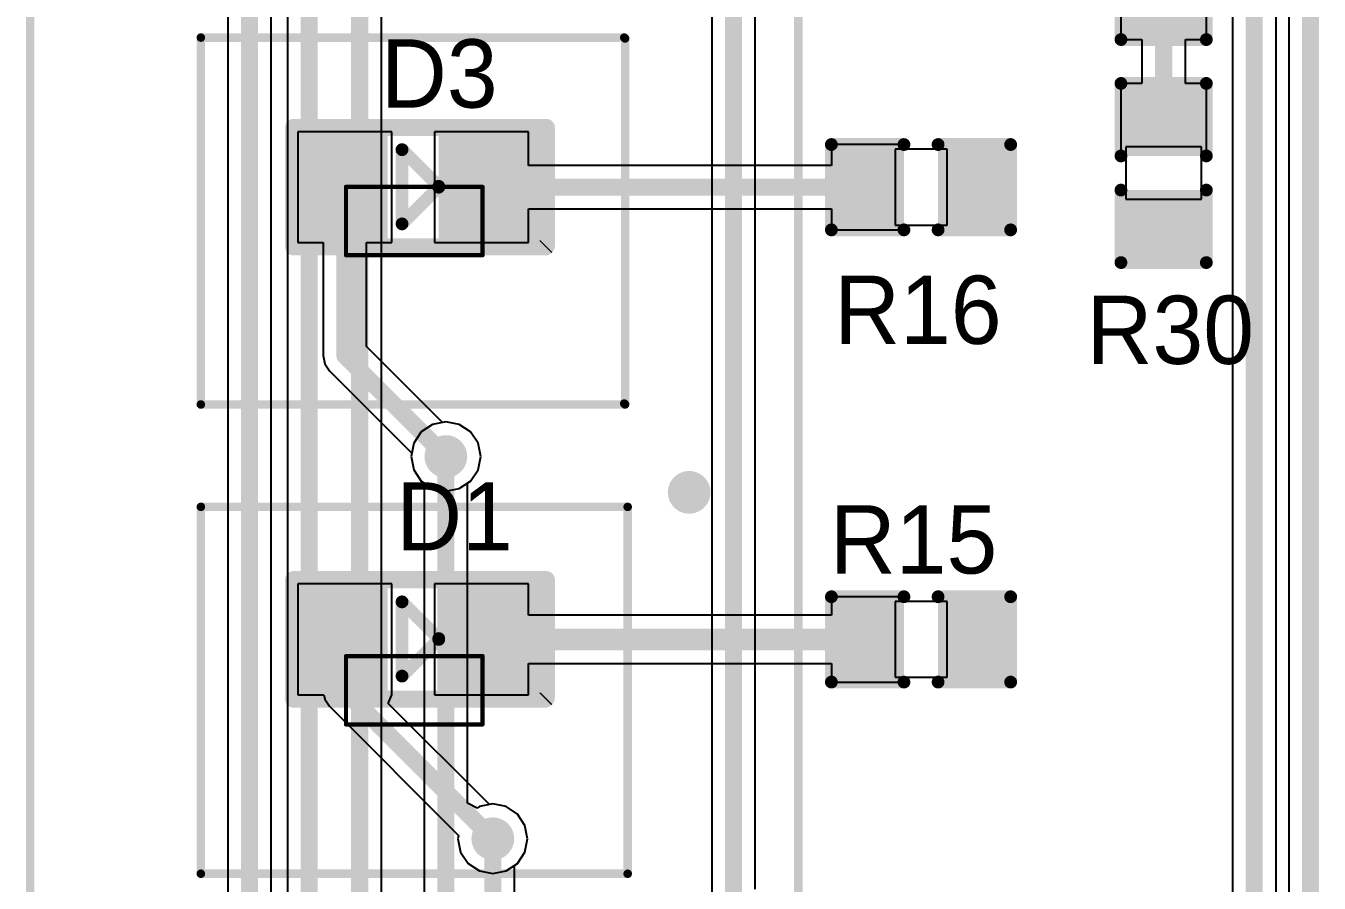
# Model space of a CAD drawing. Extents: x 10.58 to 11.54, y 9.91 to 15.27.
# Drawn here: x 10.943 to 11.539, y 13.875 to 14.271 of the extents above; entities that cross this region are included whole.
import ezdxf

# ---------------------------------------------------------------- set-up
doc = ezdxf.new("R2010")
doc.units = 0
doc.layers.get('0').update_dxf_attribs({"linetype": 'CONTINUOUS'})
for name, color, linetype in [('BOTTOMLAYER', 5, 'CONTINUOUS'), ('KEEPOUTLAYER', 6, 'CONTINUOUS'), ('MULTILAYER', 9, 'CONTINUOUS'), ('TOPLAYER', 1, 'CONTINUOUS'), ('TOPOVERLAY', 2, 'CONTINUOUS'), ('TOPPASTE', 8, 'CONTINUOUS'), ('TOPSOLDER', 216, 'CONTINUOUS'), ('VIAHOLELAYER', 16, 'CONTINUOUS')]:
    doc.layers.add(name, color=color, linetype=linetype)

# ---------------------------------------------------------------- blocks, each defined once
blk = doc.blocks.new('R_0402_6')
at = {"layer": 'TOPLAYER'}
for p, q in [((0.017, 0.0175), (-0.007, 0.0175)), ((-0.007, 0.0175), (-0.007, -0.0175)), ((0.017, -0.0175), (0.017, 0.0175)), ((-0.007, -0.0175), (0.017, -0.0175))]:
    blk.add_line(p, q, dxfattribs=at)
for points in [[(-0.006811, -0.01378), (-0.006811, 0.01378), (-0.030433, -0.01378), (-0.030433, 0.01378)], [(0.040433, -0.01378), (0.040433, 0.01378), (0.016811, -0.01378), (0.016811, 0.01378)]]:
    blk.add_solid(points, dxfattribs=at)
at = {"layer": 'TOPOVERLAY', "const_width": 0.005906}
for points in [[(-0.036339, -0.019685), (-0.036339, 0.019685)], [(-0.002874, 0.019685), (-0.036339, 0.019685)], [(0.046339, 0.019685), (0.012874, 0.019685)], [(0.046339, -0.019685), (0.046339, 0.019685)], [(-0.002874, -0.019685), (-0.036339, -0.019685)], [(0.046339, -0.019685), (0.012874, -0.019685)]]:
    blk.add_lwpolyline(points, dxfattribs=at)
at = {"layer": 'TOPOVERLAY', "const_width": 0.002953}
for points in [[(-0.037815, 0.019685, 1), (-0.034862, 0.019685, 1)], [(-0.037815, 0.019685, 1), (-0.034862, 0.019685, 1)], [(-0.00435, 0.019685, 1), (-0.001398, 0.019685, 1)], [(0.011398, 0.019685, 1), (0.01435, 0.019685, 1)], [(0.044862, 0.019685, 1), (0.047815, 0.019685, 1)], [(0.044862, 0.019685, 1), (0.047815, 0.019685, 1)], [(-0.037815, -0.019685, 1), (-0.034862, -0.019685, 1)], [(-0.037815, -0.019685, 1), (-0.034862, -0.019685, 1)], [(-0.00435, -0.019685, 1), (-0.001398, -0.019685, 1)], [(0.011398, -0.019685, 1), (0.01435, -0.019685, 1)], [(0.044862, -0.019685, 1), (0.047815, -0.019685, 1)], [(0.044862, -0.019685, 1), (0.047815, -0.019685, 1)]]:
    blk.add_lwpolyline(points, format="xyb", close=True, dxfattribs=at)
at = {"layer": 'TOPPASTE'}
for points in [[(-0.006811, -0.01378), (-0.006811, 0.01378), (-0.030433, -0.01378), (-0.030433, 0.01378)], [(0.040433, -0.01378), (0.040433, 0.01378), (0.016811, -0.01378), (0.016811, 0.01378)]]:
    blk.add_solid(points, dxfattribs=at)
at = {"layer": 'TOPSOLDER'}
for points in [[(-0.002811, -0.01778), (-0.002811, 0.01778), (-0.034433, -0.01778), (-0.034433, 0.01778)], [(0.044433, -0.01778), (0.044433, 0.01778), (0.012811, -0.01778), (0.012811, 0.01778)]]:
    blk.add_solid(points, dxfattribs=at)
blk = doc.blocks.new('R_0402_7')
at = {"layer": 'TOPLAYER'}
for p, q in [((0.017, 0.0175), (-0.007, 0.0175)), ((-0.007, 0.0175), (-0.007, -0.0175)), ((0.017, -0.0175), (0.017, 0.0175)), ((-0.007, -0.0175), (0.017, -0.0175))]:
    blk.add_line(p, q, dxfattribs=at)
for points in [[(-0.006811, -0.01378), (-0.006811, 0.01378), (-0.030433, -0.01378), (-0.030433, 0.01378)], [(0.040433, -0.01378), (0.040433, 0.01378), (0.016811, -0.01378), (0.016811, 0.01378)]]:
    blk.add_solid(points, dxfattribs=at)
at = {"layer": 'TOPOVERLAY', "const_width": 0.005906}
for points in [[(-0.036339, 0.019685), (-0.036339, -0.019685)], [(-0.036339, 0.019685), (-0.002874, 0.019685)], [(0.012874, 0.019685), (0.046339, 0.019685)], [(0.046339, 0.019685), (0.046339, -0.019685)], [(-0.036339, -0.019685), (-0.002874, -0.019685)], [(0.012874, -0.019685), (0.046339, -0.019685)]]:
    blk.add_lwpolyline(points, dxfattribs=at)
at = {"layer": 'TOPOVERLAY', "const_width": 0.002953}
for points in [[(-0.037815, 0.019685, 1), (-0.034862, 0.019685, 1)], [(-0.037815, 0.019685, 1), (-0.034862, 0.019685, 1)], [(-0.00435, 0.019685, 1), (-0.001398, 0.019685, 1)], [(0.011398, 0.019685, 1), (0.01435, 0.019685, 1)], [(0.044862, 0.019685, 1), (0.047815, 0.019685, 1)], [(0.044862, 0.019685, 1), (0.047815, 0.019685, 1)], [(-0.037815, -0.019685, 1), (-0.034862, -0.019685, 1)], [(-0.037815, -0.019685, 1), (-0.034862, -0.019685, 1)], [(-0.00435, -0.019685, 1), (-0.001398, -0.019685, 1)], [(0.011398, -0.019685, 1), (0.01435, -0.019685, 1)], [(0.044862, -0.019685, 1), (0.047815, -0.019685, 1)], [(0.044862, -0.019685, 1), (0.047815, -0.019685, 1)]]:
    blk.add_lwpolyline(points, format="xyb", close=True, dxfattribs=at)
at = {"layer": 'TOPPASTE'}
for points in [[(-0.006811, -0.01378), (-0.006811, 0.01378), (-0.030433, -0.01378), (-0.030433, 0.01378)], [(0.040433, -0.01378), (0.040433, 0.01378), (0.016811, -0.01378), (0.016811, 0.01378)]]:
    blk.add_solid(points, dxfattribs=at)
at = {"layer": 'TOPSOLDER'}
for points in [[(-0.002811, -0.01778), (-0.002811, 0.01778), (-0.034433, -0.01778), (-0.034433, 0.01778)], [(0.044433, -0.01778), (0.044433, 0.01778), (0.012811, -0.01778), (0.012811, 0.01778)]]:
    blk.add_solid(points, dxfattribs=at)
blk = doc.blocks.new('R_0402_33')
at = {"layer": 'TOPLAYER'}
for p, q in [((0.017, 0.0175), (-0.007, 0.0175)), ((-0.007, 0.0175), (-0.007, -0.0175)), ((0.017, -0.0175), (0.017, 0.0175)), ((-0.007, -0.0175), (0.017, -0.0175))]:
    blk.add_line(p, q, dxfattribs=at)
for points in [[(-0.006811, -0.01378), (-0.006811, 0.01378), (-0.030433, -0.01378), (-0.030433, 0.01378)], [(0.040433, -0.01378), (0.040433, 0.01378), (0.016811, -0.01378), (0.016811, 0.01378)]]:
    blk.add_solid(points, dxfattribs=at)
at = {"layer": 'TOPOVERLAY', "const_width": 0.005906}
for points in [[(-0.036339, 0.019685), (-0.002874, 0.019685)], [(-0.036339, -0.019685), (-0.036339, 0.019685)], [(0.012874, 0.019685), (0.046339, 0.019685)], [(0.046339, -0.019685), (0.046339, 0.019685)], [(-0.036339, -0.019685), (-0.002874, -0.019685)], [(0.012874, -0.019685), (0.046339, -0.019685)]]:
    blk.add_lwpolyline(points, dxfattribs=at)
at = {"layer": 'TOPOVERLAY', "const_width": 0.002953}
for points in [[(-0.037815, 0.019685, 1), (-0.034862, 0.019685, 1)], [(-0.037815, 0.019685, 1), (-0.034862, 0.019685, 1)], [(-0.00435, 0.019685, 1), (-0.001398, 0.019685, 1)], [(0.011398, 0.019685, 1), (0.01435, 0.019685, 1)], [(0.044862, 0.019685, 1), (0.047815, 0.019685, 1)], [(0.044862, 0.019685, 1), (0.047815, 0.019685, 1)], [(-0.037815, -0.019685, 1), (-0.034862, -0.019685, 1)], [(-0.037815, -0.019685, 1), (-0.034862, -0.019685, 1)], [(-0.00435, -0.019685, 1), (-0.001398, -0.019685, 1)], [(0.011398, -0.019685, 1), (0.01435, -0.019685, 1)], [(0.044862, -0.019685, 1), (0.047815, -0.019685, 1)], [(0.044862, -0.019685, 1), (0.047815, -0.019685, 1)]]:
    blk.add_lwpolyline(points, format="xyb", close=True, dxfattribs=at)
at = {"layer": 'TOPPASTE'}
for points in [[(-0.006811, -0.01378), (-0.006811, 0.01378), (-0.030433, -0.01378), (-0.030433, 0.01378)], [(0.040433, -0.01378), (0.040433, 0.01378), (0.016811, -0.01378), (0.016811, 0.01378)]]:
    blk.add_solid(points, dxfattribs=at)
at = {"layer": 'TOPSOLDER'}
for points in [[(-0.002811, -0.01778), (-0.002811, 0.01778), (-0.034433, -0.01778), (-0.034433, 0.01778)], [(0.044433, -0.01778), (0.044433, 0.01778), (0.012811, -0.01778), (0.012811, 0.01778)]]:
    blk.add_solid(points, dxfattribs=at)
blk = doc.blocks.new('R_0402_34')
at = {"layer": 'TOPLAYER'}
for p, q in [((0.017, 0.0175), (-0.007, 0.0175)), ((-0.007, 0.0175), (-0.007, -0.0175)), ((0.017, -0.0175), (0.017, 0.0175)), ((-0.007, -0.0175), (0.017, -0.0175))]:
    blk.add_line(p, q, dxfattribs=at)
for points in [[(-0.006811, -0.01378), (-0.006811, 0.01378), (-0.030433, -0.01378), (-0.030433, 0.01378)], [(0.040433, -0.01378), (0.040433, 0.01378), (0.016811, -0.01378), (0.016811, 0.01378)]]:
    blk.add_solid(points, dxfattribs=at)
at = {"layer": 'TOPOVERLAY', "const_width": 0.005906}
for points in [[(-0.036339, 0.019685), (-0.002874, 0.019685)], [(-0.036339, -0.019685), (-0.036339, 0.019685)], [(0.012874, 0.019685), (0.046339, 0.019685)], [(0.046339, -0.019685), (0.046339, 0.019685)], [(-0.036339, -0.019685), (-0.002874, -0.019685)], [(0.012874, -0.019685), (0.046339, -0.019685)]]:
    blk.add_lwpolyline(points, dxfattribs=at)
at = {"layer": 'TOPOVERLAY', "const_width": 0.002953}
for points in [[(-0.037815, 0.019685, 1), (-0.034862, 0.019685, 1)], [(-0.037815, 0.019685, 1), (-0.034862, 0.019685, 1)], [(-0.00435, 0.019685, 1), (-0.001398, 0.019685, 1)], [(0.011398, 0.019685, 1), (0.01435, 0.019685, 1)], [(0.044862, 0.019685, 1), (0.047815, 0.019685, 1)], [(0.044862, 0.019685, 1), (0.047815, 0.019685, 1)], [(-0.037815, -0.019685, 1), (-0.034862, -0.019685, 1)], [(-0.037815, -0.019685, 1), (-0.034862, -0.019685, 1)], [(-0.00435, -0.019685, 1), (-0.001398, -0.019685, 1)], [(0.011398, -0.019685, 1), (0.01435, -0.019685, 1)], [(0.044862, -0.019685, 1), (0.047815, -0.019685, 1)], [(0.044862, -0.019685, 1), (0.047815, -0.019685, 1)]]:
    blk.add_lwpolyline(points, format="xyb", close=True, dxfattribs=at)
at = {"layer": 'TOPPASTE'}
for points in [[(-0.006811, -0.01378), (-0.006811, 0.01378), (-0.030433, -0.01378), (-0.030433, 0.01378)], [(0.040433, -0.01378), (0.040433, 0.01378), (0.016811, -0.01378), (0.016811, 0.01378)]]:
    blk.add_solid(points, dxfattribs=at)
at = {"layer": 'TOPSOLDER'}
for points in [[(-0.002811, -0.01778), (-0.002811, 0.01778), (-0.034433, -0.01778), (-0.034433, 0.01778)], [(0.044433, -0.01778), (0.044433, 0.01778), (0.012811, -0.01778), (0.012811, 0.01778)]]:
    blk.add_solid(points, dxfattribs=at)
blk = doc.blocks.new('LED_0603_62')
at = {"layer": 'TOPLAYER'}
for points in [[(0.038189, -0.046457), (0.038189, -0.007087), (0.006693, -0.046457), (0.006693, -0.007087)], [(0.101181, -0.046457), (0.101181, -0.007087), (0.069685, -0.046457), (0.069685, -0.007087)]]:
    blk.add_solid(points, dxfattribs=at)
at = {"layer": 'TOPOVERLAY'}
for points, const_width in [([(-0.009449, 0.000394, 1), (-0.005512, 0.000394, 1)], 0.003937), ([(-0.009449, 0.000394, 1), (-0.005512, 0.000394, 1)], 0.003937), ([(-0.009055, 0.000787, 1), (-0.005118, 0.000787, 1)], 0.003937), ([(-0.009055, 0.000787, 1), (-0.005118, 0.000787, 1)], 0.003937), ([(-0.002756, 0.000787, 1), (0.001181, 0.000787, 1)], 0.003937), ([(-0.002756, 0.000787, 1), (0.001181, 0.000787, 1)], 0.003937), ([(-0.002756, 0.000787, 1), (0.001181, 0.000787, 1)], 0.003937), ([(0.107087, 0.000787, 1), (0.111024, 0.000787, 1)], 0.003937), ([(0.107087, 0.000787, 1), (0.111024, 0.000787, 1)], 0.003937), ([(-0.009449, -0.005512, 1), (-0.005512, -0.005512, 1)], 0.003937), ([(-0.009449, -0.005512, 1), (-0.005512, -0.005512, 1)], 0.003937), ([(0.057579, -0.009843, 1), (0.060532, -0.009843, 1)], 0.002953), ([(0.057579, -0.009843, 1), (0.060532, -0.009843, 1)], 0.002953), ([(0.04065, -0.026772, 1), (0.043602, -0.026772, 1)], 0.002953), ([(0.04065, -0.026772, 1), (0.043602, -0.026772, 1)], 0.002953), ([(0.04065, -0.026772, 1), (0.043602, -0.026772, 1)], 0.002953), ([(0.04065, -0.027165, 1), (0.043602, -0.027165, 1)], 0.002953), ([(0.057579, -0.044095, 1), (0.060532, -0.044095, 1)], 0.002953), ([(0.057579, -0.044095, 1), (0.060532, -0.044095, 1)], 0.002953), ([(-0.009449, -0.054331, 1), (-0.005512, -0.054331, 1)], 0.003937), ([(-0.009449, -0.054331, 1), (-0.005512, -0.054331, 1)], 0.003937), ([(-0.002756, -0.054331, 1), (0.001181, -0.054331, 1)], 0.003937), ([(-0.002756, -0.054331, 1), (0.001181, -0.054331, 1)], 0.003937), ([(0.012598, -0.054331, 1), (0.016535, -0.054331, 1)], 0.003937), ([(0.107087, -0.054331, 1), (0.111024, -0.054331, 1)], 0.003937), ([(0.107087, -0.054331, 1), (0.111024, -0.054331, 1)], 0.003937)]:
    blk.add_lwpolyline(points, format="xyb", close=True, dxfattribs=dict(at, const_width=const_width))
for points, const_width in [([(-0.007087, 0.000787), (-0.00748, 0.000394)], 0.007874), ([(-0.00748, 0.000394), (-0.00748, -0.005512)], 0.007874), ([(-0.000787, 0.000787), (-0.007087, 0.000787)], 0.007874), ([(-0.000787, 0.000787), (-0.000787, -0.054331)], 0.007874), ([(0.109055, 0.000787), (-0.000787, 0.000787)], 0.007874), ([(0.109055, 0.000787), (0.109055, -0.054331)], 0.007874), ([(-0.00748, -0.005512), (-0.00748, -0.054331)], 0.007874), ([(0.059055, -0.009843), (0.042126, -0.026772)], 0.005906), ([(0.059055, -0.009843), (0.059055, -0.044095)], 0.005906), ([(0.042126, -0.026772), (0.042126, -0.026772)], 0.005906), ([(0.059055, -0.044095), (0.042126, -0.027165)], 0.005906), ([(0.014567, -0.054331), (-0.00748, -0.054331)], 0.007874), ([(0.109055, -0.054331), (-0.000787, -0.054331)], 0.007874)]:
    blk.add_lwpolyline(points, dxfattribs=dict(at, const_width=const_width))
at = {"layer": 'TOPPASTE'}
for points in [[(0.038189, -0.046457), (0.038189, -0.007087), (0.006693, -0.046457), (0.006693, -0.007087)], [(0.101181, -0.046457), (0.101181, -0.007087), (0.069685, -0.046457), (0.069685, -0.007087)]]:
    blk.add_solid(points, dxfattribs=at)
at = {"layer": 'TOPSOLDER'}
for points in [[(0.042189, -0.050457), (0.042189, -0.003087), (0.002693, -0.050457), (0.002693, -0.003087)], [(0.105181, -0.050457), (0.105181, -0.003087), (0.065685, -0.050457), (0.065685, -0.003087)]]:
    blk.add_solid(points, dxfattribs=at)
blk = doc.blocks.new('LED_0603_63')
at = {"layer": 'TOPLAYER'}
for points in [[(0.038189, -0.046457), (0.038189, -0.007087), (0.006693, -0.046457), (0.006693, -0.007087)], [(0.101181, -0.046457), (0.101181, -0.007087), (0.069685, -0.046457), (0.069685, -0.007087)]]:
    blk.add_solid(points, dxfattribs=at)
at = {"layer": 'TOPOVERLAY'}
for points, const_width in [([(-0.009449, 0.000394, 1), (-0.005512, 0.000394, 1)], 0.003937), ([(-0.009449, 0.000394, 1), (-0.005512, 0.000394, 1)], 0.003937), ([(-0.009055, 0.000787, 1), (-0.005118, 0.000787, 1)], 0.003937), ([(-0.009055, 0.000787, 1), (-0.005118, 0.000787, 1)], 0.003937), ([(-0.002756, 0.000787, 1), (0.001181, 0.000787, 1)], 0.003937), ([(-0.002756, 0.000787, 1), (0.001181, 0.000787, 1)], 0.003937), ([(-0.002756, 0.000787, 1), (0.001181, 0.000787, 1)], 0.003937), ([(0.107087, 0.000787, 1), (0.111024, 0.000787, 1)], 0.003937), ([(0.107087, 0.000787, 1), (0.111024, 0.000787, 1)], 0.003937), ([(-0.009449, -0.005512, 1), (-0.005512, -0.005512, 1)], 0.003937), ([(-0.009449, -0.005512, 1), (-0.005512, -0.005512, 1)], 0.003937), ([(0.057579, -0.009843, 1), (0.060532, -0.009843, 1)], 0.002953), ([(0.057579, -0.009843, 1), (0.060532, -0.009843, 1)], 0.002953), ([(0.04065, -0.026772, 1), (0.043602, -0.026772, 1)], 0.002953), ([(0.04065, -0.026772, 1), (0.043602, -0.026772, 1)], 0.002953), ([(0.04065, -0.026772, 1), (0.043602, -0.026772, 1)], 0.002953), ([(0.04065, -0.027165, 1), (0.043602, -0.027165, 1)], 0.002953), ([(0.057579, -0.044095, 1), (0.060532, -0.044095, 1)], 0.002953), ([(0.057579, -0.044095, 1), (0.060532, -0.044095, 1)], 0.002953), ([(-0.009449, -0.054331, 1), (-0.005512, -0.054331, 1)], 0.003937), ([(-0.009449, -0.054331, 1), (-0.005512, -0.054331, 1)], 0.003937), ([(-0.002756, -0.054331, 1), (0.001181, -0.054331, 1)], 0.003937), ([(-0.002756, -0.054331, 1), (0.001181, -0.054331, 1)], 0.003937), ([(0.012598, -0.054331, 1), (0.016535, -0.054331, 1)], 0.003937), ([(0.107087, -0.054331, 1), (0.111024, -0.054331, 1)], 0.003937), ([(0.107087, -0.054331, 1), (0.111024, -0.054331, 1)], 0.003937)]:
    blk.add_lwpolyline(points, format="xyb", close=True, dxfattribs=dict(at, const_width=const_width))
for points, const_width in [([(-0.007087, 0.000787), (-0.00748, 0.000394)], 0.007874), ([(-0.00748, 0.000394), (-0.00748, -0.005512)], 0.007874), ([(-0.000787, 0.000787), (-0.007087, 0.000787)], 0.007874), ([(-0.000787, 0.000787), (-0.000787, -0.054331)], 0.007874), ([(0.109055, 0.000787), (-0.000787, 0.000787)], 0.007874), ([(0.109055, 0.000787), (0.109055, -0.054331)], 0.007874), ([(-0.00748, -0.005512), (-0.00748, -0.054331)], 0.007874), ([(0.059055, -0.009843), (0.042126, -0.026772)], 0.005906), ([(0.059055, -0.009843), (0.059055, -0.044095)], 0.005906), ([(0.042126, -0.026772), (0.042126, -0.026772)], 0.005906), ([(0.059055, -0.044095), (0.042126, -0.027165)], 0.005906), ([(0.014567, -0.054331), (-0.00748, -0.054331)], 0.007874), ([(0.109055, -0.054331), (-0.000787, -0.054331)], 0.007874)]:
    blk.add_lwpolyline(points, dxfattribs=dict(at, const_width=const_width))
at = {"layer": 'TOPPASTE'}
for points in [[(0.038189, -0.046457), (0.038189, -0.007087), (0.006693, -0.046457), (0.006693, -0.007087)], [(0.101181, -0.046457), (0.101181, -0.007087), (0.069685, -0.046457), (0.069685, -0.007087)]]:
    blk.add_solid(points, dxfattribs=at)
at = {"layer": 'TOPSOLDER'}
for points in [[(0.042189, -0.050457), (0.042189, -0.003087), (0.002693, -0.050457), (0.002693, -0.003087)], [(0.105181, -0.050457), (0.105181, -0.003087), (0.065685, -0.050457), (0.065685, -0.003087)]]:
    blk.add_solid(points, dxfattribs=at)

msp = doc.modelspace()

# ---------------------------------------------------------------- linework, layer by layer
at = {"layer": 'BOTTOMLAYER'}
for p, q in [((11.063284, 14.754827), (11.063284, 13.367907)), ((11.258953, 14.636126), (11.258953, 13.870998)), ((11.279024, 13.872489), (11.279024, 14.636126)), ((11.499111, 14.425496), (11.499111, 13.018068)), ((11.525096, 14.423306), (11.525096, 12.651505)), ((11.519182, 13.013912), (11.519182, 14.421954)), ((11.055796, 13.365982), (11.055796, 14.389502)), ((11.035725, 14.385345), (11.035725, 13.239138)), ((11.106583, 13.009581), (11.106583, 14.280024)), ((11.124958, 14.083533), (11.121477, 14.078324)), ((11.130167, 14.087014), (11.124958, 14.083533)), ((11.136312, 14.088236), (11.130167, 14.087014)), ((11.142456, 14.087014), (11.136312, 14.088236)), ((11.147665, 14.083533), (11.142456, 14.087014)), ((11.151146, 14.078324), (11.147665, 14.083533)), ((11.121477, 14.078324), (11.120255, 14.072179)), ((11.152368, 14.072179), (11.151146, 14.078324)), ((11.120255, 14.072179), (11.121477, 14.066035)), ((11.151146, 14.066035), (11.152368, 14.072179)), ((11.121477, 14.066035), (11.124958, 14.060826)), ((11.147665, 14.060826), (11.151146, 14.066035)), ((11.124958, 14.060826), (11.126276, 14.059945)), ((11.126276, 14.059945), (11.126276, 13.864191)), ((11.146347, 14.059945), (11.147665, 14.060826)), ((11.146347, 13.912282), (11.146347, 14.059945)), ((11.150757, 13.909925), (11.146347, 13.912282)), ((11.15182, 13.910636), (11.150757, 13.909925)), ((11.157965, 13.911858), (11.15182, 13.910636)), ((11.16411, 13.910636), (11.157965, 13.911858)), ((11.169319, 13.907155), (11.16411, 13.910636)), ((11.172799, 13.901946), (11.169319, 13.907155)), ((11.174022, 13.895801), (11.172799, 13.901946)), ((11.172799, 13.889657), (11.174022, 13.895801)), ((11.169319, 13.884448), (11.172799, 13.889657)), ((11.168, 13.883567), (11.169319, 13.884448)), ((11.168, 13.0679), (11.168, 13.883567))]:
    msp.add_line(p, q, dxfattribs=at)
at = {"layer": 'BOTTOMLAYER', "const_width": 0.007874}
for points in [[(11.073319, 13.35525), (11.073319, 14.767061)], [(11.268989, 13.870998), (11.268989, 14.64836)], [(11.509146, 13.013912), (11.509146, 14.437731)], [(11.04576, 13.226904), (11.04576, 14.389502)], [(11.096548, 13.009581), (11.096548, 14.292258)], [(11.136312, 13.864191), (11.136312, 14.072179)], [(11.157965, 12.934337), (11.157965, 13.895801)]]:
    msp.add_lwpolyline(points, dxfattribs=at)
at = {"layer": 'BOTTOMLAYER'}
for points, const_width in [([(11.13139, 14.072179, 1), (11.141233, 14.072179, 1)], 0.009843), ([(11.134343, 14.072179, 1), (11.13828, 14.072179, 1)], 0.003937), ([(11.243595, 14.055644, 1), (11.253438, 14.055644, 1)], 0.009843), ([(11.153044, 13.895801, 1), (11.162886, 13.895801, 1)], 0.009843), ([(11.155997, 13.895801, 1), (11.159934, 13.895801, 1)], 0.003937)]:
    msp.add_lwpolyline(points, format="xyb", close=True, dxfattribs=dict(at, const_width=const_width))
at = {"layer": 'KEEPOUTLAYER', "const_width": 0.007874}
msp.add_lwpolyline([(11.535131, 12.641469), (11.535131, 15.102101)], dxfattribs=at)
at = {"layer": 'MULTILAYER', "const_width": 0.009843}
for points in [[(11.13139, 14.072179, 1), (11.141233, 14.072179, 1)], [(11.243595, 14.055644, 1), (11.253438, 14.055644, 1)], [(11.153044, 13.895801, 1), (11.162886, 13.895801, 1)]]:
    msp.add_lwpolyline(points, format="xyb", close=True, dxfattribs=at)
at = {"layer": 'TOPLAYER'}
for p, q in [((11.525096, 14.423306), (11.525096, 12.651505)), ((11.487044, 14.264562), (11.487044, 14.299995)), ((11.447674, 14.287771), (11.447674, 14.264562)), ((11.447674, 14.264562), (11.457323, 14.264562)), ((11.457323, 14.264562), (11.457323, 14.244339)), ((11.477394, 14.244339), (11.477394, 14.264562)), ((11.477394, 14.264562), (11.487044, 14.264562)), ((11.457323, 14.244339), (11.447674, 14.244339)), ((11.447674, 14.244339), (11.447674, 14.208906)), ((11.487044, 14.244339), (11.477394, 14.244339)), ((11.487044, 14.208906), (11.487044, 14.244339)), ((11.111379, 14.22204), (11.068072, 14.22204)), ((11.068072, 14.22204), (11.068072, 14.170859)), ((11.111379, 14.170859), (11.111379, 14.22204)), ((11.174371, 14.22204), (11.131064, 14.22204)), ((11.131064, 14.22204), (11.131064, 14.170859)), ((11.174371, 14.206485), (11.174371, 14.22204)), ((11.349553, 14.216135), (11.31412, 14.216135)), ((11.31412, 14.216135), (11.31412, 14.206485)), ((11.349553, 14.21395), (11.349553, 14.216135)), ((11.367459, 14.21395), (11.349553, 14.21395)), ((11.367459, 14.178949), (11.367459, 14.21395)), ((11.447674, 14.208906), (11.449859, 14.208906)), ((11.449859, 14.208906), (11.449859, 14.191001)), ((11.484859, 14.191001), (11.484859, 14.208906)), ((11.484859, 14.208906), (11.487044, 14.208906)), ((11.31412, 14.206485), (11.174371, 14.206485)), ((11.449859, 14.191001), (11.484859, 14.191001)), ((11.174371, 14.170859), (11.174371, 14.186414)), ((11.174371, 14.186414), (11.31412, 14.186414)), ((11.31412, 14.186414), (11.31412, 14.176765)), ((11.349553, 14.176765), (11.349553, 14.178949)), ((11.349553, 14.178949), (11.367459, 14.178949)), ((11.31412, 14.176765), (11.349553, 14.176765)), ((11.068072, 14.170859), (11.07969, 14.170859)), ((11.07969, 14.170859), (11.07969, 14.118765)), ((11.099761, 14.122922), (11.099761, 14.170859)), ((11.099761, 14.170859), (11.111379, 14.170859)), ((11.131064, 14.170859), (11.174371, 14.170859)), ((11.07969, 14.118765), (11.080454, 14.114925)), ((11.134756, 14.087927), (11.099761, 14.122922)), ((11.080454, 14.114925), (11.08263, 14.111669)), ((11.08263, 14.111669), (11.120564, 14.073735)), ((11.136312, 14.088236), (11.134756, 14.087927)), ((11.142456, 14.087014), (11.136312, 14.088236)), ((11.147665, 14.083533), (11.142456, 14.087014)), ((11.151146, 14.078324), (11.147665, 14.083533)), ((11.152368, 14.072179), (11.151146, 14.078324)), ((11.120564, 14.073735), (11.120255, 14.072179)), ((11.120255, 14.072179), (11.121477, 14.066035)), ((11.151146, 14.066035), (11.152368, 14.072179)), ((11.121477, 14.066035), (11.124958, 14.060826)), ((11.147665, 14.060826), (11.151146, 14.066035)), ((11.124958, 14.060826), (11.130167, 14.057345)), ((11.142456, 14.057345), (11.147665, 14.060826)), ((11.130167, 14.057345), (11.136312, 14.056123)), ((11.136312, 14.056123), (11.142456, 14.057345)), ((11.111379, 14.013378), (11.068072, 14.013378)), ((11.068072, 14.013378), (11.068072, 13.962198)), ((11.111379, 13.962198), (11.111379, 14.013378)), ((11.174371, 14.013378), (11.131064, 14.013378)), ((11.131064, 14.013378), (11.131064, 13.962198)), ((11.174371, 13.998907), (11.174371, 14.013378)), ((11.349553, 14.007473), (11.31412, 14.007473)), ((11.31412, 14.007473), (11.31412, 13.998907)), ((11.349553, 14.005288), (11.349553, 14.007473)), ((11.367459, 14.005288), (11.349553, 14.005288)), ((11.367459, 13.970288), (11.367459, 14.005288)), ((11.31412, 13.998907), (11.174371, 13.998907)), ((11.174371, 13.962198), (11.174371, 13.976669)), ((11.174371, 13.976669), (11.31412, 13.976669)), ((11.31412, 13.976669), (11.31412, 13.968103)), ((11.349553, 13.968103), (11.349553, 13.970288)), ((11.349553, 13.970288), (11.367459, 13.970288)), ((11.31412, 13.968103), (11.349553, 13.968103)), ((11.068072, 13.962198), (11.080057, 13.962198)), ((11.080057, 13.962198), (11.080454, 13.9602)), ((11.080454, 13.9602), (11.08263, 13.956945)), ((11.109734, 13.958225), (11.111379, 13.962198)), ((11.15641, 13.911549), (11.109734, 13.958225)), ((11.111379, 13.962198), (11.111379, 13.962198)), ((11.111379, 13.962198), (11.111379, 13.962198)), ((11.131064, 13.962198), (11.174371, 13.962198)), ((11.08263, 13.956945), (11.142218, 13.897357)), ((11.157965, 13.911858), (11.15641, 13.911549)), ((11.16411, 13.910636), (11.157965, 13.911858)), ((11.169319, 13.907155), (11.16411, 13.910636)), ((11.172799, 13.901946), (11.169319, 13.907155)), ((11.174022, 13.895801), (11.172799, 13.901946)), ((11.142218, 13.897357), (11.141909, 13.895801)), ((11.141909, 13.895801), (11.143131, 13.889657)), ((11.172799, 13.889657), (11.174022, 13.895801)), ((11.143131, 13.889657), (11.146611, 13.884448)), ((11.169319, 13.884448), (11.172799, 13.889657)), ((11.146611, 13.884448), (11.15182, 13.880967)), ((11.15182, 13.880967), (11.157965, 13.879745)), ((11.157965, 13.879745), (11.16411, 13.880967)), ((11.16411, 13.880967), (11.169319, 13.884448))]:
    msp.add_line(p, q, dxfattribs=at)
for points, const_width in [([(11.467359, 14.226623), (11.467359, 14.282279)], 0.007874), ([(11.089726, 14.118765), (11.089726, 14.196449)], 0.007874), ([(11.152718, 14.196449), (11.331837, 14.196449)], 0.007874), ([(11.089726, 14.118765), (11.136312, 14.072179)], 0.007874), ([(11.089726, 13.964041), (11.089726, 13.987788)], 0.007874), ([(11.152718, 13.987788), (11.331837, 13.987788)], 0.01), ([(11.089726, 13.964041), (11.157965, 13.895801)], 0.007874)]:
    msp.add_lwpolyline(points, dxfattribs=dict(at, const_width=const_width))
for points, const_width in [([(11.46539, 14.226623, 1), (11.469327, 14.226623, 1)], 0.003937), ([(11.087757, 14.196449, 1), (11.091694, 14.196449, 1)], 0.003937), ([(11.150749, 14.196449, 1), (11.154686, 14.196449, 1)], 0.003937), ([(11.329868, 14.196449, 1), (11.333805, 14.196449, 1)], 0.003937), ([(11.087757, 14.118765, 1), (11.091694, 14.118765, 1)], 0.003937), ([(11.087757, 14.118765, 1), (11.091694, 14.118765, 1)], 0.003937), ([(11.13139, 14.072179, 1), (11.141233, 14.072179, 1)], 0.009843), ([(11.134343, 14.072179, 1), (11.13828, 14.072179, 1)], 0.003937), ([(11.243595, 14.055644, 1), (11.253438, 14.055644, 1)], 0.009843), ([(11.087757, 13.987788, 1), (11.091694, 13.987788, 1)], 0.003937), ([(11.150218, 13.987788, 1), (11.155218, 13.987788, 1)], 0.005), ([(11.329337, 13.987788, 1), (11.334337, 13.987788, 1)], 0.005), ([(11.087757, 13.964041, 1), (11.091694, 13.964041, 1)], 0.003937), ([(11.087757, 13.964041, 1), (11.091694, 13.964041, 1)], 0.003937), ([(11.153044, 13.895801, 1), (11.162886, 13.895801, 1)], 0.009843), ([(11.155997, 13.895801, 1), (11.159934, 13.895801, 1)], 0.003937)]:
    msp.add_lwpolyline(points, format="xyb", close=True, dxfattribs=dict(at, const_width=const_width))
at = {"layer": 'TOPOVERLAY'}
for points, const_width in [([(10.944579, 13.491864), (10.944579, 14.791077)], 0.003937), ([(11.29891, 13.491864), (11.29891, 14.791077)], 0.003937), ([(11.023319, 14.265486), (11.218595, 14.265486)], 0.003937), ([(11.023319, 14.096195), (11.023319, 14.265486)], 0.003937), ([(11.218989, 14.096195), (11.218989, 14.265093)], 0.003937), ([(11.090249, 14.165092), (11.090249, 14.196588)], 0.001969), ([(11.090249, 14.196588), (11.153241, 14.196588)], 0.001969), ([(11.153241, 14.165092), (11.153241, 14.196588)], 0.001969), ([(11.090249, 14.165092), (11.153241, 14.165092)], 0.001969), ([(11.023319, 14.096195), (11.218989, 14.096195)], 0.003937), ([(11.218595, 14.096589), (11.218989, 14.096195)], 0.003937), ([(11.023319, 14.048951), (11.22017, 14.048951)], 0.003937), ([(11.023319, 13.87966), (11.023319, 14.048951)], 0.003937), ([(11.22017, 13.87966), (11.22017, 14.048951)], 0.003937), ([(11.090249, 13.948557), (11.090249, 13.980053)], 0.001969), ([(11.090249, 13.980053), (11.153241, 13.980053)], 0.001969), ([(11.153241, 13.948557), (11.153241, 13.980053)], 0.001969), ([(11.090249, 13.948557), (11.153241, 13.948557)], 0.001969), ([(11.023319, 13.87966), (11.22017, 13.87966)], 0.003937)]:
    msp.add_lwpolyline(points, dxfattribs=dict(at, const_width=const_width))
for points, const_width in [([(11.022335, 14.265486, 1), (11.024304, 14.265486, 1)], 0.001969), ([(11.022335, 14.265486, 1), (11.024304, 14.265486, 1)], 0.001969), ([(11.217611, 14.265486, 1), (11.219579, 14.265486, 1)], 0.001969), ([(11.218004, 14.265093, 1), (11.219973, 14.265093, 1)], 0.001969), ([(11.089757, 14.196588, 1), (11.090741, 14.196588, 1)], 0.000984), ([(11.089757, 14.196588, 1), (11.090741, 14.196588, 1)], 0.000984), ([(11.152749, 14.196588, 1), (11.153733, 14.196588, 1)], 0.000984), ([(11.152749, 14.196588, 1), (11.153733, 14.196588, 1)], 0.000984), ([(11.089757, 14.165092, 1), (11.090741, 14.165092, 1)], 0.000984), ([(11.089757, 14.165092, 1), (11.090741, 14.165092, 1)], 0.000984), ([(11.152749, 14.165092, 1), (11.153733, 14.165092, 1)], 0.000984), ([(11.152749, 14.165092, 1), (11.153733, 14.165092, 1)], 0.000984), ([(11.022335, 14.096195, 1), (11.024304, 14.096195, 1)], 0.001969), ([(11.022335, 14.096195, 1), (11.024304, 14.096195, 1)], 0.001969), ([(11.217611, 14.096589, 1), (11.219579, 14.096589, 1)], 0.001969), ([(11.218004, 14.096195, 1), (11.219973, 14.096195, 1)], 0.001969), ([(11.218004, 14.096195, 1), (11.219973, 14.096195, 1)], 0.001969), ([(11.218004, 14.096195, 1), (11.219973, 14.096195, 1)], 0.001969), ([(11.022335, 14.048951, 1), (11.024304, 14.048951, 1)], 0.001969), ([(11.022335, 14.048951, 1), (11.024304, 14.048951, 1)], 0.001969), ([(11.219186, 14.048951, 1), (11.221154, 14.048951, 1)], 0.001969), ([(11.219186, 14.048951, 1), (11.221154, 14.048951, 1)], 0.001969), ([(11.089757, 13.980053, 1), (11.090741, 13.980053, 1)], 0.000984), ([(11.089757, 13.980053, 1), (11.090741, 13.980053, 1)], 0.000984), ([(11.152749, 13.980053, 1), (11.153733, 13.980053, 1)], 0.000984), ([(11.152749, 13.980053, 1), (11.153733, 13.980053, 1)], 0.000984), ([(11.089757, 13.948557, 1), (11.090741, 13.948557, 1)], 0.000984), ([(11.089757, 13.948557, 1), (11.090741, 13.948557, 1)], 0.000984), ([(11.152749, 13.948557, 1), (11.153733, 13.948557, 1)], 0.000984), ([(11.152749, 13.948557, 1), (11.153733, 13.948557, 1)], 0.000984), ([(11.022335, 13.87966, 1), (11.024304, 13.87966, 1)], 0.001969), ([(11.022335, 13.87966, 1), (11.024304, 13.87966, 1)], 0.001969), ([(11.219186, 13.87966, 1), (11.221154, 13.87966, 1)], 0.001969), ([(11.219186, 13.87966, 1), (11.221154, 13.87966, 1)], 0.001969)]:
    msp.add_lwpolyline(points, format="xyb", close=True, dxfattribs=dict(at, const_width=const_width))
at = {"layer": 'VIAHOLELAYER', "const_width": 0.005906}
for points in [[(11.133359, 14.072179, 1), (11.139264, 14.072179, 1)], [(11.245564, 14.055644, 1), (11.251469, 14.055644, 1)], [(11.155012, 13.895801, 1), (11.160918, 13.895801, 1)]]:
    msp.add_lwpolyline(points, format="xyb", close=True, dxfattribs=at)

# ---------------------------------------------------------------- block references
for name, p, rotation in [('R_0402_7', (11.467359, 14.300901), 90), ('R_0402_6', (11.467359, 14.208001), 270), ('LED_0603_63', (11.175159, 14.169678), 180), ('R_0402_33', (11.350459, 14.196449), 360), ('LED_0603_62', (11.175159, 13.961016), 180), ('R_0402_34', (11.350459, 13.987788), 360)]:
    msp.add_blockref(name, p, dxfattribs=dict(rotation=rotation))

# ---------------------------------------------------------------- texts
at = {"layer": 'TOPOVERLAY'}
for s, p in [('D3', (11.106359, 14.233178)), ('R30', (11.431784, 14.114896)), ('D1', (11.113359, 14.028816)), ('R15', (11.313359, 14.018188))]:
    msp.add_text(s, height=0.031496, rotation=360, dxfattribs=at).set_placement(p)
msp.add_text('R16', height=0.031496, dxfattribs=at).set_placement((11.315359, 14.124149))

doc.saveas('drawing.dxf')
